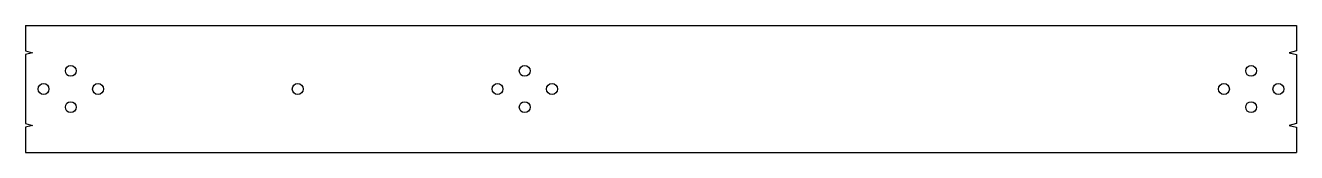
# Model space of a CAD drawing. Extents: x -1 to 1399, y 3 to 143.
import ezdxf

# ---------------------------------------------------------------- set-up
doc = ezdxf.new("R2010")
doc.units = 0
doc.layers.get('0').update_dxf_attribs({"linetype": 'CONTINUOUS'})

msp = doc.modelspace()

# ---------------------------------------------------------------- linework, layer by layer
for p, q in [((-1, 143), (1399, 143)), ((-1, 143), (-1, 115)), ((1399, 143), (1399, 115)), ((-1, 115), (7, 113)), ((7, 113), (-1, 111)), ((1399, 115), (1391, 113)), ((1391, 113), (1399, 111)), ((-1, 111), (-1, 35)), ((1399, 111), (1399, 35)), ((-1, 35), (7, 33)), ((7, 33), (-1, 31)), ((-1, 31), (-1, 3)), ((1399, 35), (1391, 33)), ((1391, 33), (1399, 31)), ((1399, 31), (1399, 3)), ((-1, 3), (1399, 3))]:
    msp.add_line(p, q)
for centre in [(49, 93), (549, 93), (1349, 93), (19, 73), (79, 73), (299, 73), (519, 73), (579, 73), (1319, 73), (1379, 73), (49, 53), (549, 53), (1349, 53)]:
    msp.add_circle(centre, 6)

doc.saveas('drawing.dxf')
